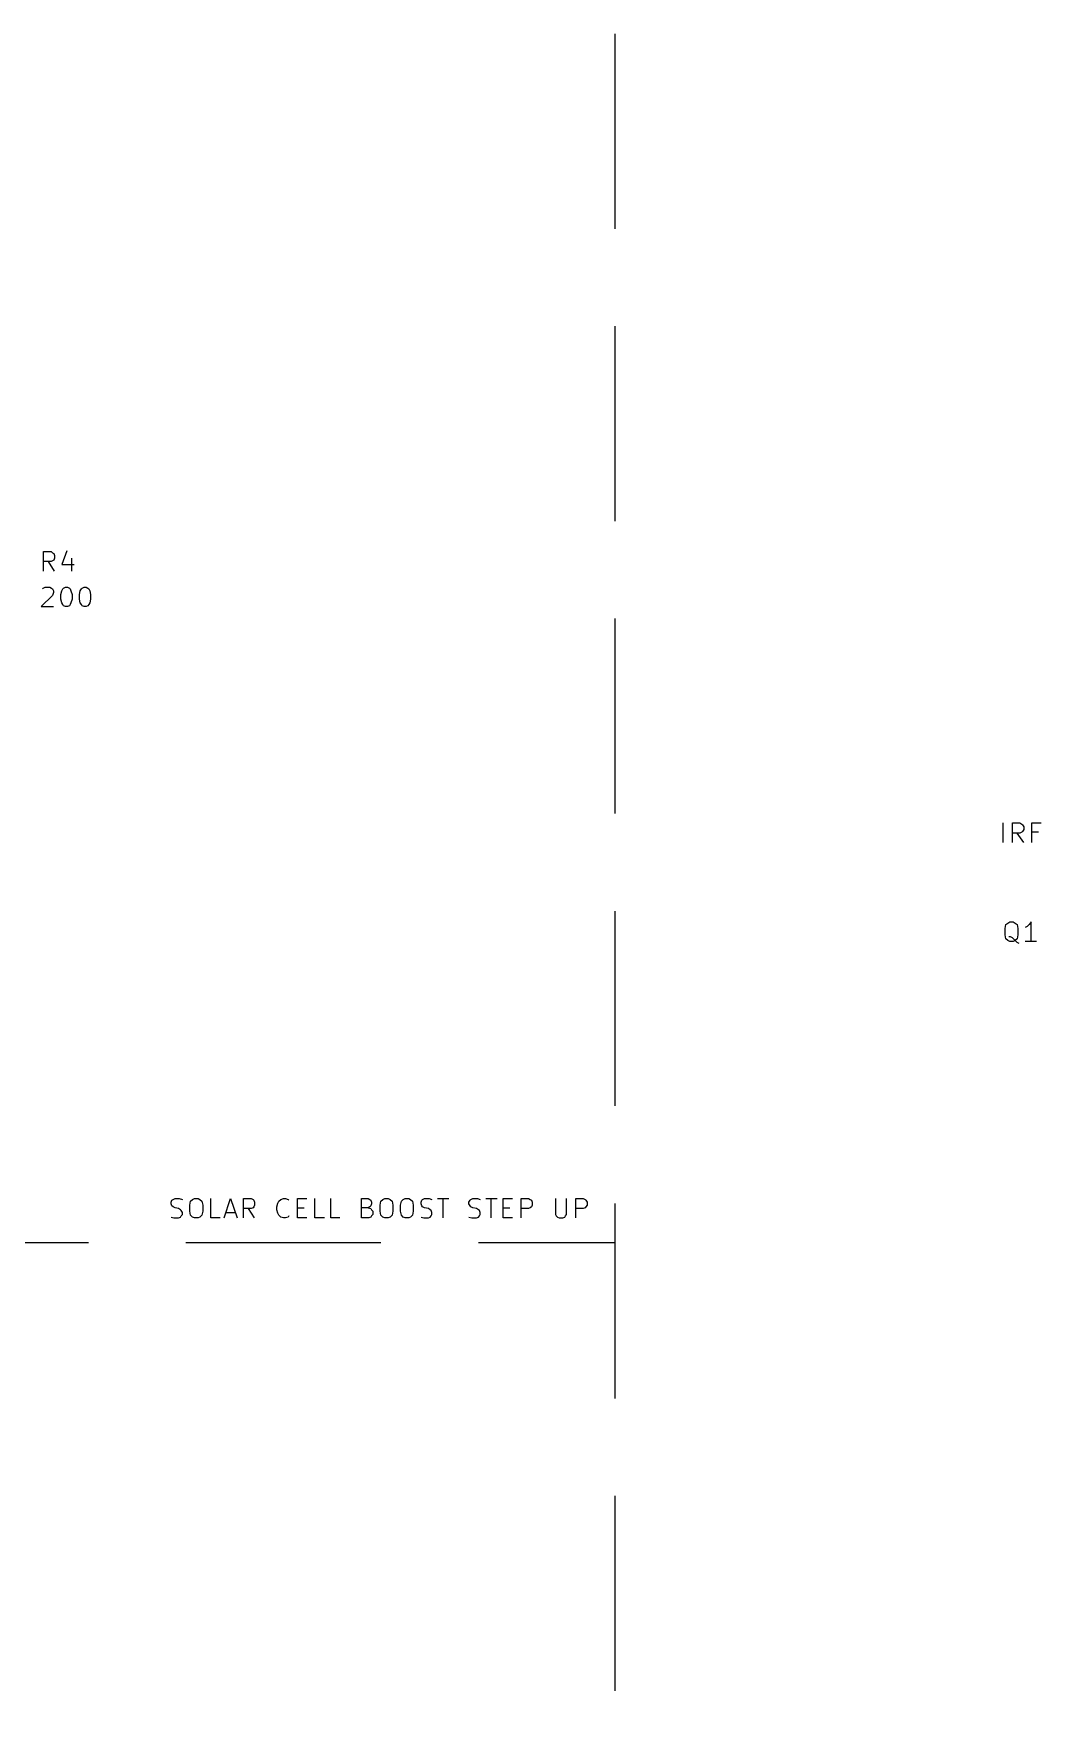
# Model space of a CAD drawing. Extents: x 0.5 to 16.1, y -11.2 to -0.6.
# Drawn here: x 3.859 to 6.444, y -4.876 to -0.55 of the extents above; entities that cross this region are included whole.
import ezdxf

# ---------------------------------------------------------------- set-up
doc = ezdxf.new("R2010")
doc.units = 0
doc.header["$MEASUREMENT"] = 0
doc.linetypes.add('DASHED', pattern=[0.75, 0.5, -0.25])
doc.layers.add('BLUE3', color=171, linetype='CONTINUOUS')
doc.layers.add('CYAN2', color=4, linetype='CONTINUOUS')

msp = doc.modelspace()

# ---------------------------------------------------------------- linework, layer by layer
at = {"layer": 'BLUE3', "linetype": 'DASHED'}
for p, q in [((5.35, -0.55), (5.35, -11.15)), ((0.5, -3.65), (5.35, -3.65))]:
    msp.add_line(p, q, dxfattribs=at)
at = {"layer": 'BLUE3', "linetype": 'CONTINUOUS'}
for p, q in [((4.212, -3.547), (4.214, -3.542)), ((4.214, -3.542), (4.217, -3.54)), ((4.217, -3.54), (4.222, -3.537)), ((4.222, -3.537), (4.233, -3.537)), ((4.233, -3.537), (4.241, -3.54)), ((4.26, -3.554), (4.262, -3.544)), ((4.262, -3.544), (4.267, -3.54)), ((4.267, -3.54), (4.272, -3.537)), ((4.272, -3.537), (4.281, -3.537)), ((4.281, -3.537), (4.286, -3.54)), ((4.286, -3.54), (4.291, -3.544)), ((4.291, -3.544), (4.293, -3.554)), ((4.314, -3.587), (4.314, -3.537)), ((4.348, -3.587), (4.364, -3.537)), ((4.364, -3.537), (4.381, -3.587)), ((4.398, -3.587), (4.398, -3.537)), ((4.398, -3.537), (4.417, -3.537)), ((4.417, -3.537), (4.422, -3.54)), ((4.422, -3.54), (4.424, -3.542)), ((4.424, -3.542), (4.426, -3.547)), ((4.486, -3.549), (4.488, -3.544)), ((4.488, -3.544), (4.493, -3.54)), ((4.493, -3.54), (4.5, -3.537)), ((4.5, -3.537), (4.505, -3.537)), ((4.505, -3.537), (4.512, -3.54)), ((4.512, -3.54), (4.514, -3.542)), ((4.536, -3.587), (4.536, -3.537)), ((4.536, -3.537), (4.56, -3.537)), ((4.581, -3.587), (4.581, -3.537)), ((4.622, -3.587), (4.622, -3.537)), ((4.7, -3.587), (4.7, -3.537)), ((4.7, -3.537), (4.717, -3.537)), ((4.717, -3.537), (4.722, -3.54)), ((4.722, -3.54), (4.724, -3.542)), ((4.724, -3.542), (4.726, -3.547)), ((4.748, -3.554), (4.75, -3.544)), ((4.75, -3.544), (4.755, -3.54)), ((4.755, -3.54), (4.76, -3.537)), ((4.76, -3.537), (4.769, -3.537)), ((4.769, -3.537), (4.774, -3.54)), ((4.774, -3.54), (4.779, -3.544)), ((4.779, -3.544), (4.781, -3.554)), ((4.8, -3.554), (4.803, -3.544)), ((4.803, -3.544), (4.807, -3.54)), ((4.807, -3.54), (4.812, -3.537)), ((4.812, -3.537), (4.822, -3.537)), ((4.822, -3.537), (4.826, -3.54)), ((4.826, -3.54), (4.831, -3.544)), ((4.831, -3.544), (4.833, -3.554)), ((4.853, -3.547), (4.855, -3.542)), ((4.855, -3.542), (4.857, -3.54)), ((4.857, -3.54), (4.862, -3.537)), ((4.862, -3.537), (4.874, -3.537)), ((4.874, -3.537), (4.881, -3.54)), ((4.895, -3.537), (4.924, -3.537)), ((4.91, -3.587), (4.91, -3.537)), ((4.976, -3.547), (4.979, -3.542)), ((4.979, -3.542), (4.981, -3.54)), ((4.981, -3.54), (4.986, -3.537)), ((4.986, -3.537), (4.998, -3.537)), ((4.998, -3.537), (5.005, -3.54)), ((5.019, -3.537), (5.048, -3.537)), ((5.033, -3.587), (5.033, -3.537)), ((5.064, -3.587), (5.064, -3.537)), ((5.064, -3.537), (5.088, -3.537)), ((5.11, -3.587), (5.11, -3.537)), ((5.11, -3.537), (5.129, -3.537)), ((5.129, -3.537), (5.133, -3.54)), ((5.133, -3.54), (5.136, -3.542)), ((5.136, -3.542), (5.138, -3.547)), ((5.198, -3.537), (5.198, -3.578)), ((5.226, -3.578), (5.226, -3.537)), ((5.25, -3.587), (5.25, -3.537)), ((5.25, -3.537), (5.269, -3.537)), ((5.269, -3.537), (5.274, -3.54)), ((5.274, -3.54), (5.276, -3.542)), ((5.276, -3.542), (5.279, -3.547)), ((4.212, -3.551), (4.212, -3.547)), ((4.214, -3.556), (4.212, -3.551)), ((4.212, -3.585), (4.219, -3.587)), ((4.217, -3.559), (4.214, -3.556)), ((4.222, -3.561), (4.217, -3.559)), ((4.219, -3.587), (4.231, -3.587)), ((4.231, -3.563), (4.222, -3.561)), ((4.236, -3.566), (4.231, -3.563)), ((4.231, -3.587), (4.236, -3.585)), ((4.238, -3.568), (4.236, -3.566)), ((4.236, -3.585), (4.238, -3.582)), ((4.241, -3.573), (4.238, -3.568)), ((4.238, -3.582), (4.241, -3.578)), ((4.241, -3.578), (4.241, -3.573)), ((4.26, -3.57), (4.26, -3.554)), ((4.262, -3.58), (4.26, -3.57)), ((4.267, -3.585), (4.262, -3.58)), ((4.272, -3.587), (4.267, -3.585)), ((4.281, -3.587), (4.272, -3.587)), ((4.286, -3.585), (4.281, -3.587)), ((4.291, -3.58), (4.286, -3.585)), ((4.293, -3.57), (4.291, -3.58)), ((4.293, -3.554), (4.293, -3.57)), ((4.338, -3.587), (4.314, -3.587)), ((4.353, -3.573), (4.376, -3.573)), ((4.417, -3.563), (4.398, -3.563)), ((4.426, -3.587), (4.41, -3.563)), ((4.422, -3.561), (4.417, -3.563)), ((4.424, -3.559), (4.422, -3.561)), ((4.426, -3.554), (4.424, -3.559)), ((4.426, -3.547), (4.426, -3.554)), ((4.483, -3.559), (4.486, -3.549)), ((4.483, -3.566), (4.483, -3.559)), ((4.486, -3.575), (4.483, -3.566)), ((4.488, -3.58), (4.486, -3.575)), ((4.493, -3.585), (4.488, -3.58)), ((4.5, -3.587), (4.493, -3.585)), ((4.505, -3.587), (4.5, -3.587)), ((4.512, -3.585), (4.505, -3.587)), ((4.514, -3.582), (4.512, -3.585)), ((4.536, -3.561), (4.553, -3.561)), ((4.56, -3.587), (4.536, -3.587)), ((4.605, -3.587), (4.581, -3.587)), ((4.645, -3.587), (4.622, -3.587)), ((4.717, -3.561), (4.7, -3.561)), ((4.719, -3.587), (4.7, -3.587)), ((4.722, -3.559), (4.717, -3.561)), ((4.717, -3.561), (4.724, -3.563)), ((4.724, -3.585), (4.719, -3.587)), ((4.724, -3.556), (4.722, -3.559)), ((4.726, -3.551), (4.724, -3.556)), ((4.724, -3.563), (4.726, -3.566)), ((4.726, -3.582), (4.724, -3.585)), ((4.726, -3.547), (4.726, -3.551)), ((4.726, -3.566), (4.729, -3.57)), ((4.729, -3.578), (4.726, -3.582)), ((4.729, -3.57), (4.729, -3.578)), ((4.748, -3.57), (4.748, -3.554)), ((4.75, -3.58), (4.748, -3.57)), ((4.755, -3.585), (4.75, -3.58)), ((4.76, -3.587), (4.755, -3.585)), ((4.769, -3.587), (4.76, -3.587)), ((4.774, -3.585), (4.769, -3.587)), ((4.779, -3.58), (4.774, -3.585)), ((4.781, -3.57), (4.779, -3.58)), ((4.781, -3.554), (4.781, -3.57)), ((4.8, -3.57), (4.8, -3.554)), ((4.803, -3.58), (4.8, -3.57)), ((4.807, -3.585), (4.803, -3.58)), ((4.812, -3.587), (4.807, -3.585)), ((4.822, -3.587), (4.812, -3.587)), ((4.826, -3.585), (4.822, -3.587)), ((4.831, -3.58), (4.826, -3.585)), ((4.833, -3.57), (4.831, -3.58)), ((4.833, -3.554), (4.833, -3.57)), ((4.853, -3.551), (4.853, -3.547)), ((4.855, -3.556), (4.853, -3.551)), ((4.853, -3.585), (4.86, -3.587)), ((4.857, -3.559), (4.855, -3.556)), ((4.862, -3.561), (4.857, -3.559)), ((4.86, -3.587), (4.872, -3.587)), ((4.872, -3.563), (4.862, -3.561)), ((4.876, -3.566), (4.872, -3.563)), ((4.872, -3.587), (4.876, -3.585)), ((4.879, -3.568), (4.876, -3.566)), ((4.876, -3.585), (4.879, -3.582)), ((4.881, -3.573), (4.879, -3.568)), ((4.879, -3.582), (4.881, -3.578)), ((4.881, -3.578), (4.881, -3.573)), ((4.976, -3.551), (4.976, -3.547)), ((4.979, -3.556), (4.976, -3.551)), ((4.976, -3.585), (4.983, -3.587)), ((4.981, -3.559), (4.979, -3.556)), ((4.986, -3.561), (4.981, -3.559)), ((4.983, -3.587), (4.995, -3.587)), ((4.995, -3.563), (4.986, -3.561)), ((5, -3.566), (4.995, -3.563)), ((4.995, -3.587), (5, -3.585)), ((5.003, -3.568), (5, -3.566)), ((5, -3.585), (5.003, -3.582)), ((5.005, -3.573), (5.003, -3.568)), ((5.003, -3.582), (5.005, -3.578)), ((5.005, -3.578), (5.005, -3.573)), ((5.064, -3.561), (5.081, -3.561)), ((5.088, -3.587), (5.064, -3.587)), ((5.129, -3.563), (5.11, -3.563)), ((5.133, -3.561), (5.129, -3.563)), ((5.136, -3.559), (5.133, -3.561)), ((5.138, -3.554), (5.136, -3.559)), ((5.138, -3.547), (5.138, -3.554)), ((5.198, -3.578), (5.2, -3.582)), ((5.2, -3.582), (5.203, -3.585)), ((5.203, -3.585), (5.207, -3.587)), ((5.207, -3.587), (5.217, -3.587)), ((5.217, -3.587), (5.222, -3.585)), ((5.222, -3.585), (5.224, -3.582)), ((5.224, -3.582), (5.226, -3.578)), ((5.269, -3.563), (5.25, -3.563)), ((5.274, -3.561), (5.269, -3.563)), ((5.276, -3.559), (5.274, -3.561)), ((5.279, -3.554), (5.276, -3.559)), ((5.279, -3.547), (5.279, -3.554))]:
    msp.add_line(p, q, dxfattribs=at)
at = {"layer": 'CYAN2', "linetype": 'CONTINUOUS'}
for p, q in [((3.885, -1.928), (3.885, -1.878)), ((3.885, -1.878), (3.904, -1.878)), ((3.904, -1.878), (3.908, -1.881)), ((3.908, -1.902), (3.904, -1.904)), ((3.908, -1.881), (3.911, -1.883)), ((3.911, -1.9), (3.908, -1.902)), ((3.911, -1.883), (3.913, -1.888)), ((3.913, -1.895), (3.911, -1.9)), ((3.913, -1.888), (3.913, -1.895)), ((3.944, -1.876), (3.932, -1.911)), ((3.956, -1.895), (3.956, -1.928)), ((3.904, -1.904), (3.885, -1.904)), ((3.913, -1.928), (3.897, -1.904)), ((3.932, -1.911), (3.963, -1.911)), ((3.882, -1.974), (3.884, -1.972)), ((3.884, -1.972), (3.889, -1.969)), ((3.889, -1.969), (3.901, -1.969)), ((3.901, -1.969), (3.905, -1.972)), ((3.905, -1.972), (3.908, -1.974)), ((3.908, -1.974), (3.91, -1.979)), ((3.91, -1.983), (3.908, -1.991)), ((3.91, -1.979), (3.91, -1.983)), ((3.929, -1.988), (3.932, -1.979)), ((3.929, -2), (3.929, -1.988)), ((3.932, -1.979), (3.934, -1.974)), ((3.934, -1.974), (3.936, -1.972)), ((3.936, -1.972), (3.941, -1.969)), ((3.941, -1.969), (3.946, -1.969)), ((3.946, -1.969), (3.951, -1.972)), ((3.951, -1.972), (3.953, -1.974)), ((3.953, -1.974), (3.955, -1.979)), ((3.955, -1.979), (3.958, -1.988)), ((3.958, -1.988), (3.958, -2)), ((3.977, -1.988), (3.979, -1.979)), ((3.977, -2), (3.977, -1.988)), ((3.979, -1.979), (3.982, -1.974)), ((3.982, -1.974), (3.984, -1.972)), ((3.984, -1.972), (3.989, -1.969)), ((3.989, -1.969), (3.994, -1.969)), ((3.994, -1.969), (3.998, -1.972)), ((3.998, -1.972), (4.001, -1.974)), ((4.001, -1.974), (4.003, -1.979)), ((4.003, -1.979), (4.005, -1.988)), ((4.005, -1.988), (4.005, -2)), ((3.908, -1.991), (3.879, -2.019)), ((3.879, -2.019), (3.91, -2.019)), ((3.932, -2.01), (3.929, -2)), ((3.934, -2.014), (3.932, -2.01)), ((3.936, -2.017), (3.934, -2.014)), ((3.941, -2.019), (3.936, -2.017)), ((3.946, -2.019), (3.941, -2.019)), ((3.951, -2.017), (3.946, -2.019)), ((3.953, -2.014), (3.951, -2.017)), ((3.955, -2.01), (3.953, -2.014)), ((3.958, -2), (3.955, -2.01)), ((3.979, -2.01), (3.977, -2)), ((3.982, -2.014), (3.979, -2.01)), ((3.984, -2.017), (3.982, -2.014)), ((3.989, -2.019), (3.984, -2.017)), ((3.994, -2.019), (3.989, -2.019)), ((3.998, -2.017), (3.994, -2.019)), ((4.001, -2.014), (3.998, -2.017)), ((4.003, -2.01), (4.001, -2.014)), ((4.005, -2), (4.003, -2.01)), ((6.346, -2.624), (6.346, -2.574)), ((6.37, -2.624), (6.37, -2.574)), ((6.37, -2.574), (6.389, -2.574)), ((6.389, -2.574), (6.394, -2.577)), ((6.394, -2.577), (6.396, -2.579)), ((6.396, -2.579), (6.399, -2.584)), ((6.399, -2.591), (6.396, -2.596)), ((6.399, -2.584), (6.399, -2.591)), ((6.42, -2.624), (6.42, -2.574)), ((6.42, -2.574), (6.444, -2.574)), ((6.389, -2.6), (6.37, -2.6)), ((6.399, -2.624), (6.382, -2.6)), ((6.394, -2.598), (6.389, -2.6)), ((6.396, -2.596), (6.394, -2.598)), ((6.437, -2.598), (6.42, -2.598)), ((6.351, -2.845), (6.353, -2.835)), ((6.351, -2.861), (6.351, -2.845)), ((6.353, -2.835), (6.358, -2.831)), ((6.358, -2.831), (6.363, -2.828)), ((6.363, -2.828), (6.372, -2.828)), ((6.372, -2.828), (6.377, -2.831)), ((6.377, -2.831), (6.382, -2.835)), ((6.382, -2.835), (6.384, -2.845)), ((6.384, -2.845), (6.384, -2.861)), ((6.408, -2.84), (6.403, -2.842)), ((6.413, -2.835), (6.408, -2.84)), ((6.418, -2.828), (6.413, -2.835)), ((6.418, -2.878), (6.418, -2.828)), ((6.353, -2.871), (6.351, -2.861)), ((6.358, -2.876), (6.353, -2.871)), ((6.363, -2.878), (6.358, -2.876)), ((6.365, -2.866), (6.361, -2.866)), ((6.372, -2.878), (6.363, -2.878)), ((6.37, -2.869), (6.365, -2.866)), ((6.377, -2.876), (6.37, -2.869)), ((6.377, -2.876), (6.372, -2.878)), ((6.382, -2.871), (6.377, -2.876)), ((6.382, -2.881), (6.377, -2.876)), ((6.384, -2.861), (6.382, -2.871)), ((6.387, -2.883), (6.382, -2.881)), ((6.432, -2.878), (6.403, -2.878))]:
    msp.add_line(p, q, dxfattribs=at)

doc.saveas('drawing.dxf')
